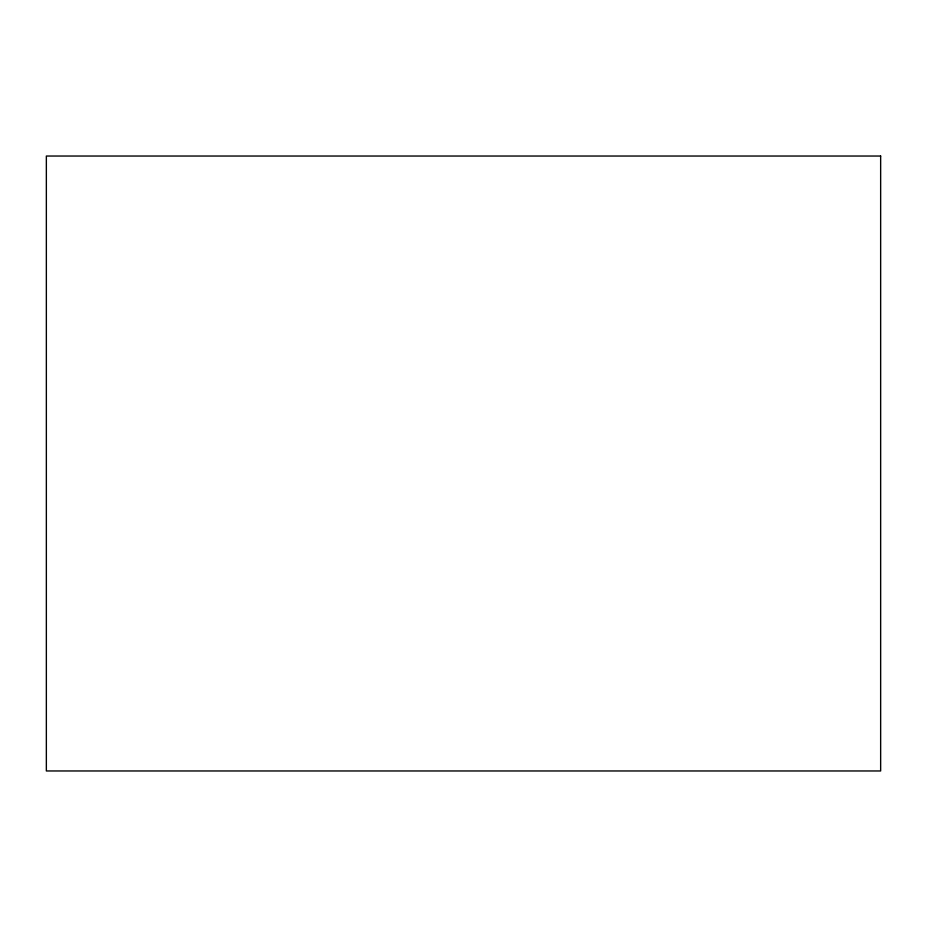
<?xml version="1.0" encoding="UTF-8"?>
<svg xmlns="http://www.w3.org/2000/svg" width="927" height="927" viewBox="0 0 927 927"><rect width="100%" height="100%" fill="white"/><g stroke="black" fill="none" stroke-linecap="round" stroke-linejoin="round"><path stroke-width="1.39" d="M880.65 156.037L46.35 156.037L46.35 770.963L880.65 770.963L880.65 156.037"/></g></svg>
